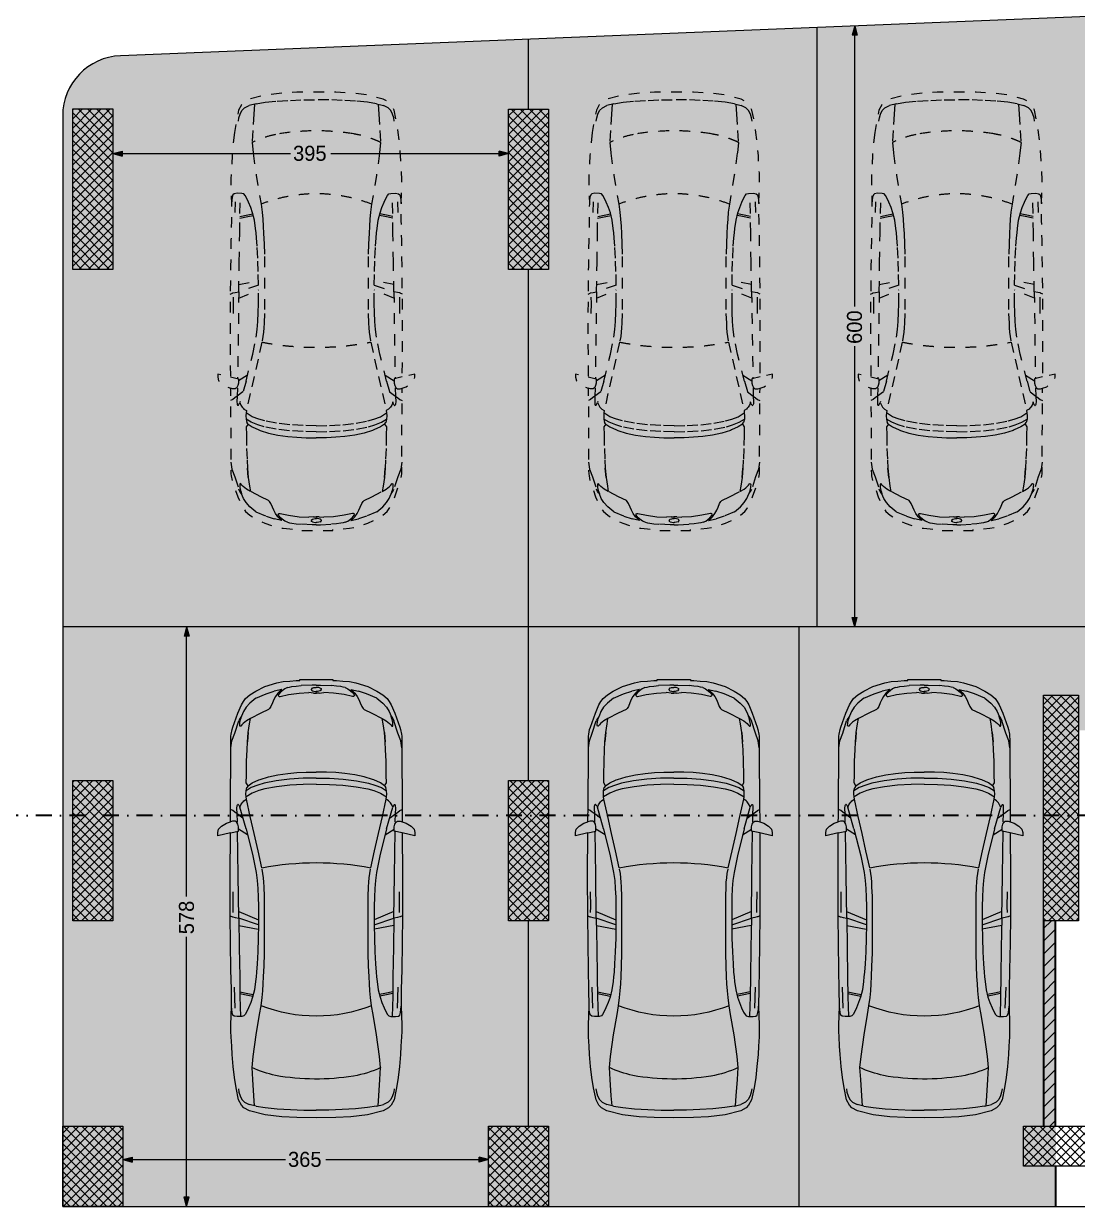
# Model space of a CAD drawing. Header units: millimetres. Extents: x 635850 to 824661, y -5878409 to -5774454.
# Drawn here: x 723690 to 734208, y -5847320 to -5835518 of the extents above; entities that cross this region are included whole.
import ezdxf

# ---------------------------------------------------------------- set-up
doc = ezdxf.new("R2010")
doc.units = ezdxf.units.MM
doc.header["$MEASUREMENT"] = 0
doc.linetypes.add('Dashed', pattern=[211.666667, 105.833333, -105.833333])
doc.linetypes.add('Dot & Dashed', pattern=[335.138881, 158.75, -88.194444, 0, -88.194437])
for name, color, linetype, lineweight, true_color in [('A - Ndertesa 4 - Veturat_Pen_No__102', 7, 'Continuous', 13, 0xcccccc), ('A - Ndertesa 5 -  Dimensionimi Bazik_Pen_No__102', 7, 'Continuous', 13, 0xcccccc), ('A - Ndertesa 5 -  Dimensionimi Bazik_Pen_No__82', 7, 'Continuous', 20, 0xaaaaaa), ('A - Ndertesa 5 - Drawing & Figure_Pen_No__241', 7, 'Continuous', 13, 0xe8e8e8), ('A - Ndertesa 5 - Drawing & Figure_Pen_No__82', 7, 'Continuous', 20, 0xaaaaaa), ('A - Ndertesa 5 - Muret_Pen_No__88', 7, 'Continuous', 20, 0xfd4435), ('A - Ndertesa 5 - Veturat_Pen_No__102', 7, 'Continuous', 13, 0xcccccc), ('Marker - Section_Pen_No__8', 7, 'Continuous', 35, 0xa80f02)]:
    doc.layers.add(name, color=color, linetype=linetype, lineweight=lineweight, true_color=true_color)
for name, color, linetype in [('A - Ndertesa 5 -  Dimensionimi Bazik', 7, 'Continuous'), ('A - Ndertesa 5 - Muret', 7, 'Continuous'), ('A - Ndertesa 5 - Shtyllat', 7, 'Continuous'), ('Marker - Section', 7, 'Continuous')]:
    doc.layers.add(name, color=color, linetype=linetype)
for name, color, linetype, lineweight in [('A - Ndertesa 5 - Drawing & Figure_Pen_No__22', 8, 'Continuous', 35), ('A - Ndertesa 5 - Muret_Pen_No__22', 8, 'Continuous', 35), ('A - Ndertesa 5 - Shtyllat_Pen_No__1', 7, 'Continuous', 13), ('A - Ndertesa 5 - Shtyllat_Pen_No__101', 252, 'Continuous', 13)]:
    doc.layers.add(name, color=color, linetype=linetype, lineweight=lineweight)
doc.styles.add('GENERATED_STYLE_1', font='GOTHIC.TTF')
doc.dimstyles.new('GENERATED_STYLE__1', dxfattribs={"dimtxt": 150, "dimasz": 91.78744, "dimexe": 0.18, "dimexo": 0.0625, "dimgap": 0, "dimtad": 0, "dimdec": 0, "dimlfac": 0.1, "dimzin": 0, "dimdsep": 46, "dimtxsty": 'GENERATED_STYLE_1', "dimblk": 'ARROWHEAD_5', "dimblk1": 'ARROWHEAD_5', "dimblk2": 'ARROWHEAD_5', "dimcen": 0.09, "dimse1": 1, "dimse2": 1, "dimclrd": 256, "dimclre": 256, "dimclrt": 256, "dimadec": 0, "dimazin": 0, "dimtfac": 1, "dimtdec": 4, "dimtmove": 0, "dimatfit": 3, "dimfxl": 0, "dimtolj": 1, "dimtzin": 0, "dimarcsym": 0})
doc.dimstyles.new('GENERATED_STYLE__2', dxfattribs={"dimtxt": 150, "dimasz": 91.78744, "dimexe": 0.18, "dimexo": 0.0625, "dimgap": 0, "dimtad": 0, "dimtih": 1, "dimtoh": 1, "dimdec": 0, "dimlfac": 0.1, "dimzin": 0, "dimdsep": 46, "dimtxsty": 'GENERATED_STYLE_1', "dimblk": 'ARROWHEAD_5', "dimblk1": 'ARROWHEAD_5', "dimblk2": 'ARROWHEAD_5', "dimcen": 0.09, "dimse1": 1, "dimse2": 1, "dimclrd": 256, "dimclre": 256, "dimclrt": 256, "dimadec": 0, "dimazin": 0, "dimtfac": 1, "dimtdec": 4, "dimtmove": 0, "dimatfit": 3, "dimfxl": 0, "dimtolj": 1, "dimtzin": 0, "dimarcsym": 0})
pattern_1 = [(45, (664183.82, -5827429.525), (-45.96194, 45.96194), []), (135, (664183.82, -5827429.525), (45.96194, 45.96194), [])]

# ---------------------------------------------------------------- blocks, each defined once
blk = doc.blocks.new('Wall_147', base_point=(733870, -5844470))
at = {"layer": 'A - Ndertesa 5 - Muret_Pen_No__88', "linetype": 'Continuous', "lineweight": 20, "true_color": 0xfd4435}
h = blk.add_hatch(dxfattribs=at)
h.set_pattern_fill('Masonry_Block', color=20, style=0, pattern_type=2)
h.set_pattern_definition([(45, (664183.82, -5827429.525), (-63.63961, 63.63961), [])])
h.paths.add_polyline_path([(733990, -5844470), (733870, -5844470), (733870, -5846520), (733990, -5846520)])
at = {"layer": 'A - Ndertesa 5 - Muret_Pen_No__22', "color": 8, "linetype": 'Continuous', "lineweight": 35, "flags": 128}
for points in [[(733870, -5844470), (733870, -5846520)], [(733990, -5846520), (733990, -5844470)]]:
    blk.add_lwpolyline(points, dxfattribs=at)
blk = doc.blocks.new('Column_165', base_point=(734370, -5846720))
at = {"layer": 'A - Ndertesa 5 - Shtyllat_Pen_No__101', "linetype": 'Continuous', "lineweight": 13}
h = blk.add_hatch(dxfattribs=at)
h.set_pattern_fill('Concrete_Block', color=252, style=0, pattern_type=2)
h.set_pattern_definition(pattern_1)
h.paths.add_polyline_path([(733670, -5846520), (733670, -5846920), (735070, -5846920), (735070, -5846520)])
at = {"layer": 'A - Ndertesa 5 - Shtyllat_Pen_No__1', "color": 7, "linetype": 'Continuous', "lineweight": 13, "flags": 128}
blk.add_lwpolyline([(733670, -5846520), (735070, -5846520), (735070, -5846920), (733670, -5846920)], close=True, dxfattribs=at)
blk = doc.blocks.new('Column_175', base_point=(724380, -5846920))
at = {"layer": 'A - Ndertesa 5 - Shtyllat_Pen_No__101', "linetype": 'Continuous', "lineweight": 13}
h = blk.add_hatch(dxfattribs=at)
h.set_pattern_fill('Concrete_Block', color=252, style=0, pattern_type=2)
h.set_pattern_definition(pattern_1)
h.paths.add_polyline_path([(724680, -5847320), (724680, -5846520), (724080, -5846520), (724080, -5847320)])
at = {"layer": 'A - Ndertesa 5 - Shtyllat_Pen_No__1', "color": 7, "linetype": 'Continuous', "lineweight": 13, "flags": 128}
blk.add_lwpolyline([(724680, -5847320), (724080, -5847320), (724080, -5846520), (724680, -5846520)], close=True, dxfattribs=at)
blk = doc.blocks.new('Column_177', base_point=(724380, -5837170))
at = {"layer": 'A - Ndertesa 5 - Shtyllat_Pen_No__101', "linetype": 'Continuous', "lineweight": 13}
h = blk.add_hatch(dxfattribs=at)
h.set_pattern_fill('Concrete_Block', color=252, style=0, pattern_type=2)
h.set_pattern_definition(pattern_1)
h.paths.add_polyline_path([(724580, -5837970), (724580, -5836370), (724180, -5836370), (724180, -5837970)])
at = {"layer": 'A - Ndertesa 5 - Shtyllat_Pen_No__1', "color": 7, "linetype": 'Continuous', "lineweight": 13, "flags": 128}
blk.add_lwpolyline([(724580, -5837970), (724180, -5837970), (724180, -5836370), (724580, -5836370)], close=True, dxfattribs=at)
blk = doc.blocks.new('Column_178', base_point=(728630, -5846920))
at = {"layer": 'A - Ndertesa 5 - Shtyllat_Pen_No__101', "linetype": 'Continuous', "lineweight": 13}
h = blk.add_hatch(dxfattribs=at)
h.set_pattern_fill('Concrete_Block', color=252, style=0, pattern_type=2)
h.set_pattern_definition(pattern_1)
h.paths.add_polyline_path([(728930, -5847320), (728930, -5846520), (728330, -5846520), (728330, -5847320)])
at = {"layer": 'A - Ndertesa 5 - Shtyllat_Pen_No__1', "color": 7, "linetype": 'Continuous', "lineweight": 13, "flags": 128}
blk.add_lwpolyline([(728930, -5847320), (728330, -5847320), (728330, -5846520), (728930, -5846520)], close=True, dxfattribs=at)
blk = doc.blocks.new('Column_180', base_point=(728730, -5843770))
at = {"layer": 'A - Ndertesa 5 - Shtyllat_Pen_No__101', "linetype": 'Continuous', "lineweight": 13}
h = blk.add_hatch(dxfattribs=at)
h.set_pattern_fill('Concrete_Block', color=252, style=0, pattern_type=2)
h.set_pattern_definition(pattern_1)
h.paths.add_polyline_path([(728930, -5844470), (728930, -5843070), (728530, -5843070), (728530, -5844470)])
at = {"layer": 'A - Ndertesa 5 - Shtyllat_Pen_No__1', "color": 7, "linetype": 'Continuous', "lineweight": 13, "flags": 128}
blk.add_lwpolyline([(728930, -5844470), (728530, -5844470), (728530, -5843070), (728930, -5843070)], close=True, dxfattribs=at)
blk = doc.blocks.new('Column_181', base_point=(724380, -5843770))
at = {"layer": 'A - Ndertesa 5 - Shtyllat_Pen_No__101', "linetype": 'Continuous', "lineweight": 13}
h = blk.add_hatch(dxfattribs=at)
h.set_pattern_fill('Concrete_Block', color=252, style=0, pattern_type=2)
h.set_pattern_definition(pattern_1)
h.paths.add_polyline_path([(724580, -5844470), (724580, -5843070), (724180, -5843070), (724180, -5844470)])
at = {"layer": 'A - Ndertesa 5 - Shtyllat_Pen_No__1', "color": 7, "linetype": 'Continuous', "lineweight": 13, "flags": 128}
blk.add_lwpolyline([(724580, -5844470), (724180, -5844470), (724180, -5843070), (724580, -5843070)], close=True, dxfattribs=at)
blk = doc.blocks.new('Column_183', base_point=(728730, -5837171))
at = {"layer": 'A - Ndertesa 5 - Shtyllat_Pen_No__101', "linetype": 'Continuous', "lineweight": 13}
h = blk.add_hatch(dxfattribs=at)
h.set_pattern_fill('Concrete_Block', color=252, style=0, pattern_type=2)
h.set_pattern_definition(pattern_1)
h.paths.add_polyline_path([(728930, -5837971), (728930, -5836371), (728530, -5836371), (728530, -5837971)])
at = {"layer": 'A - Ndertesa 5 - Shtyllat_Pen_No__1', "color": 7, "linetype": 'Continuous', "lineweight": 13, "flags": 128}
blk.add_lwpolyline([(728930, -5837971), (728530, -5837971), (728530, -5836371), (728930, -5836371)], close=True, dxfattribs=at)
blk = doc.blocks.new('Car 05 25_3')
at = {"layer": 'A - Ndertesa 4 - Veturat_Pen_No__102', "color": 254, "linetype": 'Continuous', "lineweight": 13, "true_color": 0xcccccc}
for p, q in [((129, 820), (139, 832)), ((139, 832), (165, 840)), ((165, 840), (195, 844)), ((195, 844), (231, 846)), ((1120, 833), (1115, 809)), ((1121, 838), (1120, 836)), ((1120, 836), (1120, 833)), ((1130, 859), (1121, 838)), ((1163, 830), (1220, 829)), ((1220, 829), (1370, 831)), ((1958, 858), (1977, 777)), ((2075, 836), (2068, 858)), ((2075, 809), (2075, 836)), ((2167, 814), (2182, 834)), ((2182, 834), (2193, 856)), ((2808, 853), (2877, 843)), ((2877, 843), (2954, 814)), ((2904, 833), (2905, 833)), ((-729, 716), (-751, 670)), ((-701, 743), (-729, 716)), ((-665, 761), (-701, 743)), ((-627, 772), (-665, 761)), ((-595, 778), (-627, 772)), ((125, 791), (129, 820)), ((126, 744), (125, 791)), ((327, 762), (125, 756)), ((132, 723), (126, 744)), ((147, 711), (132, 723)), ((171, 697), (147, 711)), ((211, 809), (418, 816)), ((522, 765), (327, 762)), ((355, 762), (339, 683)), ((373, 763), (357, 683)), ((814, 769), (522, 765)), ((1109, 774), (814, 769)), ((1036, 773), (997, 579)), ((1042, 578), (1108, 774)), ((1173, 775), (1090, 578)), ((1115, 809), (1109, 774)), ((1109, 774), (1538, 780)), ((1538, 780), (1975, 786)), ((1939, 686), (1996, 777)), ((1977, 777), (2020, 777)), ((2000, 702), (2214, 763)), ((2020, 777), (2044, 783)), ((2044, 783), (2063, 792)), ((2063, 792), (2070, 800)), ((2069, 788), (2065, 794)), ((2069, 788), (2148, 790)), ((2070, 800), (2075, 809)), ((2107, 732), (2148, 790)), ((2148, 790), (2167, 814)), ((2148, 790), (2206, 792)), ((2206, 792), (2227, 791)), ((2227, 770), (2214, 763)), ((2214, 763), (2238, 752)), ((2227, 791), (2233, 790)), ((2234, 774), (2227, 770)), ((2233, 790), (2238, 787)), ((2238, 777), (2234, 774)), ((2241, 784), (2238, 787)), ((2238, 777), (2241, 781)), ((2238, 752), (2259, 740)), ((2241, 781), (2241, 784)), ((2259, 740), (2269, 731)), ((2269, 731), (2279, 722)), ((2279, 722), (2294, 698)), ((2954, 814), (3076, 775)), ((3022, 758), (3024, 762)), ((3024, 754), (3022, 758)), ((3024, 762), (3035, 765)), ((3038, 743), (3024, 754)), ((3035, 765), (3047, 764)), ((3051, 731), (3038, 743)), ((3047, 764), (3061, 763)), ((3065, 715), (3051, 731)), ((3061, 763), (3090, 757)), ((3077, 698), (3065, 715)), ((3100, 763), (3076, 775)), ((3090, 757), (3108, 751)), ((3114, 753), (3100, 763)), ((3108, 751), (3123, 746)), ((3123, 746), (3114, 753)), ((3170, 727), (3123, 746)), ((3212, 701), (3170, 727)), ((-768, 602), (-783, 510)), ((-768, 602), (-751, 670)), ((-764, 617), (-666, 624)), ((-666, 624), (-501, 634)), ((-501, 634), (-383, 642)), ((-383, 642), (-274, 631)), ((-274, 631), (-56, 601)), ((-56, 601), (146, 567)), ((213, 677), (171, 697)), ((266, 655), (213, 677)), ((319, 636), (266, 655)), ((393, 618), (319, 636)), ((339, 683), (330, 634)), ((357, 683), (347, 629)), ((475, 607), (393, 618)), ((521, 602), (475, 607)), ((570, 597), (521, 602)), ((653, 591), (570, 597)), ((773, 585), (653, 591)), ((1484, 590), (1403, 584)), ((1562, 601), (1484, 590)), ((1730, 634), (1562, 601)), ((2000, 702), (1730, 634)), ((1780, 582), (1953, 621)), ((1953, 621), (2122, 660)), ((2122, 660), (2294, 698)), ((2294, 698), (2317, 701)), ((2294, 698), (2294, 698)), ((2317, 701), (2346, 703)), ((2355, 640), (2317, 701)), ((2346, 703), (2379, 702)), ((2380, 575), (2355, 640)), ((2410, 649), (2379, 702)), ((2379, 702), (2411, 694)), ((2436, 583), (2410, 649)), ((2411, 694), (2411, 694)), ((2429, 682), (2411, 694)), ((2429, 682), (2457, 700)), ((2429, 682), (2429, 682)), ((2429, 682), (2457, 640)), ((2457, 700), (2535, 698)), ((2457, 640), (2487, 574)), ((2535, 698), (2535, 698)), ((2535, 698), (2673, 696)), ((2673, 696), (2787, 691)), ((2787, 691), (2868, 687)), ((2868, 687), (2960, 679)), ((2960, 679), (2868, 687)), ((2960, 679), (3047, 666)), ((3047, 666), (3100, 657)), ((3100, 657), (3077, 698)), ((3153, 554), (3100, 657)), ((3254, 663), (3212, 701)), ((3302, 603), (3254, 663)), ((3302, 603), (3346, 501)), ((-783, 510), (-795, 391)), ((146, 567), (233, 552)), ((233, 552), (315, 541)), ((315, 541), (384, 535)), ((384, 535), (454, 530)), ((454, 530), (526, 526)), ((526, 526), (628, 522)), ((628, 522), (757, 518)), ((757, 518), (1323, 518)), ((907, 580), (773, 585)), ((1042, 578), (907, 580)), ((1228, 578), (1042, 578)), ((1316, 580), (1228, 578)), ((1403, 584), (1316, 580)), ((1323, 518), (1420, 522)), ((1420, 522), (1467, 524)), ((1467, 524), (1511, 528)), ((1511, 528), (1554, 533)), ((1554, 533), (1597, 541)), ((1597, 541), (1597, 541)), ((1611, 544), (1780, 582)), ((2397, 514), (2380, 575)), ((2419, 396), (2397, 514)), ((2454, 522), (2436, 583)), ((2478, 401), (2454, 522)), ((2487, 574), (2492, 562)), ((2492, 562), (2518, 477)), ((2518, 477), (2538, 384)), ((3190, 476), (3153, 554)), ((3199, 467), (3190, 476)), ((3346, 501), (3374, 420)), ((-795, 391), (-802, 259)), ((2434, 266), (2419, 396)), ((2494, 269), (2478, 401)), ((2538, 384), (2551, 286)), ((3221, 454), (3199, 467)), ((3256, 439), (3221, 454)), ((3288, 425), (3256, 439)), ((3319, 408), (3288, 425)), ((3353, 384), (3319, 408)), ((3325, 377), (3321, 370)), ((3321, 370), (3321, 362)), ((3321, 362), (3338, 277)), ((3328, 380), (3325, 377)), ((3338, 379), (3328, 380)), ((3364, 358), (3338, 379)), ((3377, 360), (3353, 384)), ((3397, 316), (3364, 358)), ((3391, 344), (3374, 420)), ((3391, 344), (3377, 360)), ((-802, 259), (-807, 125)), ((2442, 132), (2434, 266)), ((2503, 133), (2494, 269)), ((2551, 286), (2560, 194)), ((3338, 277), (3352, 173)), ((3408, 289), (3397, 316)), ((3408, 289), (3414, 267)), ((3414, 267), (3418, 243)), ((3418, 243), (3424, 201)), ((-807, 125), (-808, 0)), ((2444, 0), (2442, 132)), ((2506, 0), (2503, 133)), ((2560, 194), (2564, 101)), ((3352, 173), (3358, 76)), ((3424, 201), (3428, 152)), ((3432, 40), (3428, 152)), ((-807, -125), (-808, 0)), ((2444, 0), (2442, -132)), ((2564, 101), (2566, 0)), ((2564, -101), (2566, 0)), ((3354, 28), (3358, 76)), ((3354, 28), (3354, -1)), ((3354, -28), (3354, 1)), ((3371, 12), (3370, -1)), ((3371, -12), (3370, 1)), ((3372, 24), (3371, 12)), ((3376, 39), (3372, 24)), ((3382, 47), (3376, 39)), ((3386, 48), (3382, 47)), ((3386, 48), (3394, 48)), ((3399, 47), (3394, 48)), ((3404, 39), (3399, 47)), ((3404, 39), (3408, 24)), ((3408, 24), (3410, 8)), ((3410, 8), (3410, 0)), ((3432, 57), (3432, 57)), ((3432, 0), (3432, 40)), ((3432, 0), (3432, -40)), ((2506, 0), (2503, -133)), ((2560, -194), (2564, -101)), ((3352, -173), (3358, -76)), ((3354, -28), (3358, -76)), ((3372, -24), (3371, -12)), ((3376, -39), (3372, -24)), ((3382, -47), (3376, -39)), ((3386, -48), (3382, -47)), ((3386, -48), (3394, -48)), ((3399, -47), (3394, -48)), ((3404, -39), (3399, -47)), ((3404, -39), (3408, -24)), ((3408, -24), (3410, -8)), ((3410, -8), (3410, 0)), ((3432, -40), (3428, -152)), ((3432, -57), (3432, -57)), ((-802, -259), (-807, -125)), ((2442, -132), (2434, -266)), ((2503, -133), (2494, -269)), ((2551, -286), (2560, -194)), ((3338, -277), (3352, -173)), ((3418, -243), (3424, -201)), ((3424, -201), (3428, -152)), ((-795, -391), (-802, -259)), ((2434, -266), (2419, -396)), ((2494, -269), (2478, -401)), ((2538, -384), (2551, -286)), ((3321, -362), (3338, -277)), ((3397, -316), (3364, -358)), ((3391, -344), (3374, -420)), ((3391, -344), (3377, -360)), ((3408, -289), (3397, -316)), ((3408, -289), (3414, -267)), ((3414, -267), (3418, -243)), ((-783, -510), (-795, -391)), ((2419, -396), (2397, -514)), ((2478, -401), (2454, -522)), ((2518, -477), (2538, -384)), ((3199, -467), (3190, -476)), ((3221, -454), (3199, -467)), ((3256, -439), (3221, -454)), ((3288, -425), (3256, -439)), ((3319, -408), (3288, -425)), ((3353, -384), (3319, -408)), ((3321, -370), (3321, -362)), ((3325, -377), (3321, -370)), ((3328, -380), (3325, -377)), ((3338, -379), (3328, -380)), ((3364, -358), (3338, -379)), ((3346, -501), (3374, -420)), ((3377, -360), (3353, -384)), ((-768, -602), (-783, -510)), ((-56, -601), (146, -567)), ((146, -567), (233, -552)), ((233, -552), (315, -541)), ((315, -541), (384, -535)), ((384, -535), (454, -530)), ((454, -530), (526, -526)), ((526, -526), (628, -522)), ((628, -522), (757, -518)), ((773, -585), (653, -591)), ((757, -518), (1323, -518)), ((907, -580), (773, -585)), ((1042, -578), (907, -580)), ((1036, -773), (997, -579)), ((1042, -578), (1108, -774)), ((1228, -578), (1042, -578)), ((1173, -775), (1090, -578)), ((1316, -580), (1228, -578)), ((1403, -584), (1316, -580)), ((1323, -518), (1420, -522)), ((1484, -590), (1403, -584)), ((1420, -522), (1467, -524)), ((1467, -524), (1511, -528)), ((1511, -528), (1554, -533)), ((1554, -533), (1597, -541)), ((1597, -541), (1597, -541)), ((1611, -544), (1780, -582)), ((1780, -582), (1953, -621)), ((2380, -575), (2355, -640)), ((2397, -514), (2380, -575)), ((2436, -583), (2410, -649)), ((2454, -522), (2436, -583)), ((2457, -640), (2487, -574)), ((2487, -574), (2492, -562)), ((2492, -562), (2518, -477)), ((3153, -554), (3100, -657)), ((3190, -476), (3153, -554)), ((3302, -603), (3346, -501)), ((-768, -602), (-751, -670)), ((-764, -617), (-666, -624)), ((-729, -716), (-751, -670)), ((-666, -624), (-501, -634)), ((-501, -634), (-383, -642)), ((-383, -642), (-274, -631)), ((-274, -631), (-56, -601)), ((171, -697), (147, -711)), ((213, -677), (171, -697)), ((266, -655), (213, -677)), ((319, -636), (266, -655)), ((393, -618), (319, -636)), ((339, -683), (330, -634)), ((355, -762), (339, -683)), ((357, -683), (347, -629)), ((373, -763), (357, -683)), ((475, -607), (393, -618)), ((521, -602), (475, -607)), ((570, -597), (521, -602)), ((653, -591), (570, -597)), ((1562, -601), (1484, -590)), ((1730, -634), (1562, -601)), ((2000, -702), (1730, -634)), ((1939, -686), (1996, -777)), ((1953, -621), (2122, -660)), ((2000, -702), (2214, -763)), ((2122, -660), (2294, -698)), ((2279, -722), (2294, -698)), ((2294, -698), (2317, -701)), ((2294, -698), (2294, -698)), ((2355, -640), (2317, -701)), ((2317, -701), (2346, -703)), ((2346, -703), (2379, -702)), ((2410, -649), (2379, -702)), ((2379, -702), (2411, -694)), ((2429, -682), (2411, -694)), ((2411, -694), (2411, -694)), ((2429, -682), (2457, -640)), ((2429, -682), (2429, -682)), ((2429, -682), (2457, -700)), ((2457, -700), (2535, -698)), ((2535, -698), (2673, -696)), ((2535, -698), (2535, -698)), ((2673, -696), (2787, -691)), ((2787, -691), (2868, -687)), ((2868, -687), (2960, -679)), ((2960, -679), (2868, -687)), ((2960, -679), (3047, -666)), ((3047, -666), (3100, -657)), ((3077, -698), (3065, -715)), ((3100, -657), (3077, -698)), ((3212, -701), (3170, -727)), ((3254, -663), (3212, -701)), ((3302, -603), (3254, -663)), ((-701, -743), (-729, -716)), ((-665, -761), (-701, -743)), ((-627, -772), (-665, -761)), ((-595, -778), (-627, -772)), ((126, -744), (125, -791)), ((327, -762), (125, -756)), ((125, -791), (129, -820)), ((132, -723), (126, -744)), ((129, -820), (139, -832)), ((147, -711), (132, -723)), ((211, -809), (418, -816)), ((522, -765), (327, -762)), ((814, -769), (522, -765)), ((1109, -774), (814, -769)), ((1109, -774), (1538, -780)), ((1115, -809), (1109, -774)), ((1120, -833), (1115, -809)), ((1538, -780), (1975, -786)), ((1958, -858), (1977, -777)), ((1977, -777), (2020, -777)), ((2020, -777), (2044, -783)), ((2044, -783), (2063, -792)), ((2063, -792), (2070, -800)), ((2069, -788), (2065, -794)), ((2069, -788), (2148, -790)), ((2070, -800), (2075, -809)), ((2075, -809), (2075, -836)), ((2107, -732), (2148, -790)), ((2148, -790), (2167, -814)), ((2148, -790), (2206, -792)), ((2167, -814), (2182, -834)), ((2206, -792), (2227, -791)), ((2214, -763), (2238, -752)), ((2227, -770), (2214, -763)), ((2234, -774), (2227, -770)), ((2227, -791), (2233, -790)), ((2233, -790), (2238, -787)), ((2238, -777), (2234, -774)), ((2238, -752), (2259, -740)), ((2238, -777), (2241, -781)), ((2241, -784), (2238, -787)), ((2241, -781), (2241, -784)), ((2259, -740), (2269, -731)), ((2269, -731), (2279, -722)), ((2877, -843), (2954, -814)), ((2954, -814), (3076, -775)), ((3024, -754), (3022, -758)), ((3022, -758), (3024, -762)), ((3038, -743), (3024, -754)), ((3024, -762), (3035, -765)), ((3035, -765), (3047, -764)), ((3051, -731), (3038, -743)), ((3047, -764), (3061, -763)), ((3065, -715), (3051, -731)), ((3061, -763), (3090, -757)), ((3100, -763), (3076, -775)), ((3090, -757), (3108, -751)), ((3114, -753), (3100, -763)), ((3108, -751), (3123, -746)), ((3123, -746), (3114, -753)), ((3170, -727), (3123, -746)), ((139, -832), (165, -840)), ((165, -840), (195, -844)), ((195, -844), (231, -846)), ((1120, -836), (1120, -833)), ((1121, -838), (1120, -836)), ((1130, -859), (1121, -838)), ((1163, -830), (1220, -829)), ((1220, -829), (1370, -831)), ((2075, -836), (2068, -858)), ((2182, -834), (2193, -856)), ((2808, -853), (2877, -843))]:
    blk.add_line(p, q, dxfattribs=at)
at = {"layer": 'A - Ndertesa 4 - Veturat_Pen_No__102', "color": 254, "linetype": 'Continuous', "lineweight": 13, "true_color": 0xcccccc, "flags": 128}
blk.add_lwpolyline([(-483, -817), (-372, -830), (-252, -841), (-168, -845), (-78, -851), (-24, -852), (40, -852), (231, -846), (400, -848), (591, -852), (857, -856), (1130, -859), (1536, -860), (1958, -858), (1929, -983), (1961, -983), (1997, -975), (2027, -945), (2055, -898), (2068, -858), (2120, -857), (2193, -856), (2808, -853), (2856, -853), (2891, -853), (2923, -852), (2945, -849), (2990, -840), (3014, -833), (3154, -783), (3236, -748), (3269, -728), (3299, -706), (3337, -663), (3374, -604), (3418, -513), (3457, -393), (3468, -331), (3474, -264), (3478, -200), (3479, -165), (3490, -165), (3490, 165), (3479, 165), (3478, 200), (3474, 264), (3468, 331), (3457, 393), (3418, 513), (3374, 604), (3337, 663), (3299, 706), (3269, 728), (3236, 748), (3154, 783), (3014, 833), (2990, 840), (2945, 849), (2923, 852), (2891, 853), (2856, 853), (2808, 853), (2193, 856), (2120, 857), (2068, 858), (2055, 898), (2027, 945), (1997, 975), (1961, 983), (1929, 983), (1958, 858), (1536, 860), (1130, 859), (857, 856), (591, 852), (400, 848), (231, 846), (40, 852), (-24, 852), (-78, 851), (-168, 845), (-252, 841), (-372, 830), (-483, 817), (-585, 801), (-706, 776), (-758, 747), (-785, 722), (-815, 668), (-855, 511), (-875, 345), (-883, 195), (-885, 0), (-883, -195), (-875, -345), (-855, -511), (-815, -668), (-785, -722), (-758, -747), (-706, -776), (-585, -801)], close=True, dxfattribs=at)
at = {"layer": 'A - Ndertesa 4 - Veturat_Pen_No__102', "color": 254, "linetype": 'Continuous', "lineweight": 13, "true_color": 0xcccccc}
for centre, radius, start, end in [((493, 218), 973, 154.1545, 170.9117), ((1650, 0), 1520, 158.6992, 201.3008), ((-1245, 0), 2907, 349.2142, 10.7858), ((1856, -2), 2354, 170.8804, 189.9223), ((493, -218), 973, 191.2305, 205.8455)]:
    blk.add_arc(centre, radius, start, end, dxfattribs=at)
blk = doc.blocks.new('Car 05 25_4')
at = {"layer": 'A - Ndertesa 4 - Veturat_Pen_No__102', "color": 254, "linetype": 'Dashed', "lineweight": 13, "true_color": 0xcccccc}
for p, q in [((129, 820), (139, 832)), ((139, 832), (165, 840)), ((165, 840), (195, 844)), ((195, 844), (231, 846)), ((1120, 833), (1115, 809)), ((1121, 838), (1120, 836)), ((1120, 836), (1120, 833)), ((1130, 859), (1121, 838)), ((1163, 830), (1220, 829)), ((1220, 829), (1370, 831)), ((1958, 858), (1977, 777)), ((2075, 836), (2068, 858)), ((2075, 809), (2075, 836)), ((2167, 814), (2182, 834)), ((2182, 834), (2193, 856)), ((2808, 853), (2877, 843)), ((2877, 843), (2954, 814)), ((2904, 833), (2905, 833)), ((-729, 716), (-751, 670)), ((-701, 743), (-729, 716)), ((-665, 761), (-701, 743)), ((-627, 772), (-665, 761)), ((-595, 778), (-627, 772)), ((125, 791), (129, 820)), ((126, 744), (125, 791)), ((327, 762), (125, 756)), ((132, 723), (126, 744)), ((147, 711), (132, 723)), ((171, 697), (147, 711)), ((211, 809), (418, 816)), ((522, 765), (327, 762)), ((355, 762), (339, 683)), ((373, 763), (357, 683)), ((814, 769), (522, 765)), ((1109, 774), (814, 769)), ((1036, 773), (997, 579)), ((1042, 578), (1108, 774)), ((1173, 775), (1090, 578)), ((1115, 809), (1109, 774)), ((1109, 774), (1538, 780)), ((1538, 780), (1975, 786)), ((1939, 686), (1996, 777)), ((1977, 777), (2020, 777)), ((2000, 702), (2214, 763)), ((2020, 777), (2044, 783)), ((2044, 783), (2063, 792)), ((2063, 792), (2070, 800)), ((2069, 788), (2065, 794)), ((2069, 788), (2148, 790)), ((2070, 800), (2075, 809)), ((2107, 732), (2148, 790)), ((2148, 790), (2167, 814)), ((2148, 790), (2206, 792)), ((2206, 792), (2227, 791)), ((2227, 770), (2214, 763)), ((2214, 763), (2238, 752)), ((2227, 791), (2233, 790)), ((2234, 774), (2227, 770)), ((2233, 790), (2238, 787)), ((2238, 777), (2234, 774)), ((2241, 784), (2238, 787)), ((2238, 777), (2241, 781)), ((2238, 752), (2259, 740)), ((2241, 781), (2241, 784)), ((2259, 740), (2269, 731)), ((2269, 731), (2279, 722)), ((2279, 722), (2294, 698)), ((2954, 814), (3076, 775)), ((3022, 758), (3024, 762)), ((3024, 754), (3022, 758)), ((3024, 762), (3035, 765)), ((3038, 743), (3024, 754)), ((3035, 765), (3047, 764)), ((3051, 731), (3038, 743)), ((3047, 764), (3061, 763)), ((3065, 715), (3051, 731)), ((3061, 763), (3090, 757)), ((3077, 698), (3065, 715)), ((3100, 763), (3076, 775)), ((3090, 757), (3108, 751)), ((3114, 753), (3100, 763)), ((3108, 751), (3123, 746)), ((3123, 746), (3114, 753)), ((3170, 727), (3123, 746)), ((3212, 701), (3170, 727)), ((-768, 602), (-783, 510)), ((-768, 602), (-751, 670)), ((-764, 617), (-666, 624)), ((-666, 624), (-501, 634)), ((-501, 634), (-383, 642)), ((-383, 642), (-274, 631)), ((-274, 631), (-56, 601)), ((-56, 601), (146, 567)), ((213, 677), (171, 697)), ((266, 655), (213, 677)), ((319, 636), (266, 655)), ((393, 618), (319, 636)), ((339, 683), (330, 634)), ((357, 683), (347, 629)), ((475, 607), (393, 618)), ((521, 602), (475, 607)), ((570, 597), (521, 602)), ((653, 591), (570, 597)), ((773, 585), (653, 591)), ((1484, 590), (1403, 584)), ((1562, 601), (1484, 590)), ((1730, 634), (1562, 601)), ((2000, 702), (1730, 634)), ((1780, 582), (1953, 621)), ((1953, 621), (2122, 660)), ((2122, 660), (2294, 698)), ((2294, 698), (2317, 701)), ((2294, 698), (2294, 698)), ((2317, 701), (2346, 703)), ((2355, 640), (2317, 701)), ((2346, 703), (2379, 702)), ((2380, 575), (2355, 640)), ((2410, 649), (2379, 702)), ((2379, 702), (2411, 694)), ((2436, 583), (2410, 649)), ((2411, 694), (2411, 694)), ((2429, 682), (2411, 694)), ((2429, 682), (2457, 700)), ((2429, 682), (2429, 682)), ((2429, 682), (2457, 640)), ((2457, 700), (2535, 698)), ((2457, 640), (2487, 574)), ((2535, 698), (2535, 698)), ((2535, 698), (2673, 696)), ((2673, 696), (2787, 691)), ((2787, 691), (2868, 687)), ((2868, 687), (2960, 679)), ((2960, 679), (2868, 687)), ((2960, 679), (3047, 666)), ((3047, 666), (3100, 657)), ((3100, 657), (3077, 698)), ((3153, 554), (3100, 657)), ((3254, 663), (3212, 701)), ((3302, 603), (3254, 663)), ((3302, 603), (3346, 501)), ((-783, 510), (-795, 391)), ((146, 567), (233, 552)), ((233, 552), (315, 541)), ((315, 541), (384, 535)), ((384, 535), (454, 530)), ((454, 530), (526, 526)), ((526, 526), (628, 522)), ((628, 522), (757, 518)), ((757, 518), (1323, 518)), ((907, 580), (773, 585)), ((1042, 578), (907, 580)), ((1228, 578), (1042, 578)), ((1316, 580), (1228, 578)), ((1403, 584), (1316, 580)), ((1323, 518), (1420, 522)), ((1420, 522), (1467, 524)), ((1467, 524), (1511, 528)), ((1511, 528), (1554, 533)), ((1554, 533), (1597, 541)), ((1597, 541), (1597, 541)), ((1611, 544), (1780, 582)), ((2397, 514), (2380, 575)), ((2419, 396), (2397, 514)), ((2454, 522), (2436, 583)), ((2478, 401), (2454, 522)), ((2487, 574), (2492, 562)), ((2492, 562), (2518, 477)), ((2518, 477), (2538, 384)), ((3190, 476), (3153, 554)), ((3199, 467), (3190, 476)), ((3346, 501), (3374, 420)), ((-795, 391), (-802, 259)), ((2434, 266), (2419, 396)), ((2494, 269), (2478, 401)), ((2538, 384), (2551, 286)), ((3221, 454), (3199, 467)), ((3256, 439), (3221, 454)), ((3288, 425), (3256, 439)), ((3319, 408), (3288, 425)), ((3353, 384), (3319, 408)), ((3325, 377), (3321, 370)), ((3321, 370), (3321, 362)), ((3321, 362), (3338, 277)), ((3328, 380), (3325, 377)), ((3338, 379), (3328, 380)), ((3364, 358), (3338, 379)), ((3377, 360), (3353, 384)), ((3397, 316), (3364, 358)), ((3391, 344), (3374, 420)), ((3391, 344), (3377, 360)), ((-802, 259), (-807, 125)), ((2442, 132), (2434, 266)), ((2503, 133), (2494, 269)), ((2551, 286), (2560, 194)), ((3338, 277), (3352, 173)), ((3408, 289), (3397, 316)), ((3408, 289), (3414, 267)), ((3414, 267), (3418, 243)), ((3418, 243), (3424, 201)), ((-807, 125), (-808, 0)), ((2444, 0), (2442, 132)), ((2506, 0), (2503, 133)), ((2560, 194), (2564, 101)), ((3352, 173), (3358, 76)), ((3424, 201), (3428, 152)), ((3432, 40), (3428, 152)), ((-807, -125), (-808, 0)), ((2444, 0), (2442, -132)), ((2564, 101), (2566, 0)), ((2564, -101), (2566, 0)), ((3354, 28), (3358, 76)), ((3354, 28), (3354, -1)), ((3354, -28), (3354, 1)), ((3371, 12), (3370, -1)), ((3371, -12), (3370, 1)), ((3372, 24), (3371, 12)), ((3376, 39), (3372, 24)), ((3382, 47), (3376, 39)), ((3386, 48), (3382, 47)), ((3386, 48), (3394, 48)), ((3399, 47), (3394, 48)), ((3404, 39), (3399, 47)), ((3404, 39), (3408, 24)), ((3408, 24), (3410, 8)), ((3410, 8), (3410, 0)), ((3432, 57), (3432, 57)), ((3432, 0), (3432, 40)), ((3432, 0), (3432, -40)), ((2506, 0), (2503, -133)), ((2560, -194), (2564, -101)), ((3352, -173), (3358, -76)), ((3354, -28), (3358, -76)), ((3372, -24), (3371, -12)), ((3376, -39), (3372, -24)), ((3382, -47), (3376, -39)), ((3386, -48), (3382, -47)), ((3386, -48), (3394, -48)), ((3399, -47), (3394, -48)), ((3404, -39), (3399, -47)), ((3404, -39), (3408, -24)), ((3408, -24), (3410, -8)), ((3410, -8), (3410, 0)), ((3432, -40), (3428, -152)), ((3432, -57), (3432, -57)), ((-802, -259), (-807, -125)), ((2442, -132), (2434, -266)), ((2503, -133), (2494, -269)), ((2551, -286), (2560, -194)), ((3338, -277), (3352, -173)), ((3418, -243), (3424, -201)), ((3424, -201), (3428, -152)), ((-795, -391), (-802, -259)), ((2434, -266), (2419, -396)), ((2494, -269), (2478, -401)), ((2538, -384), (2551, -286)), ((3321, -362), (3338, -277)), ((3397, -316), (3364, -358)), ((3391, -344), (3374, -420)), ((3391, -344), (3377, -360)), ((3408, -289), (3397, -316)), ((3408, -289), (3414, -267)), ((3414, -267), (3418, -243)), ((-783, -510), (-795, -391)), ((2419, -396), (2397, -514)), ((2478, -401), (2454, -522)), ((2518, -477), (2538, -384)), ((3199, -467), (3190, -476)), ((3221, -454), (3199, -467)), ((3256, -439), (3221, -454)), ((3288, -425), (3256, -439)), ((3319, -408), (3288, -425)), ((3353, -384), (3319, -408)), ((3321, -370), (3321, -362)), ((3325, -377), (3321, -370)), ((3328, -380), (3325, -377)), ((3338, -379), (3328, -380)), ((3364, -358), (3338, -379)), ((3346, -501), (3374, -420)), ((3377, -360), (3353, -384)), ((-768, -602), (-783, -510)), ((-56, -601), (146, -567)), ((146, -567), (233, -552)), ((233, -552), (315, -541)), ((315, -541), (384, -535)), ((384, -535), (454, -530)), ((454, -530), (526, -526)), ((526, -526), (628, -522)), ((628, -522), (757, -518)), ((773, -585), (653, -591)), ((757, -518), (1323, -518)), ((907, -580), (773, -585)), ((1042, -578), (907, -580)), ((1036, -773), (997, -579)), ((1042, -578), (1108, -774)), ((1228, -578), (1042, -578)), ((1173, -775), (1090, -578)), ((1316, -580), (1228, -578)), ((1403, -584), (1316, -580)), ((1323, -518), (1420, -522)), ((1484, -590), (1403, -584)), ((1420, -522), (1467, -524)), ((1467, -524), (1511, -528)), ((1511, -528), (1554, -533)), ((1554, -533), (1597, -541)), ((1597, -541), (1597, -541)), ((1611, -544), (1780, -582)), ((1780, -582), (1953, -621)), ((2380, -575), (2355, -640)), ((2397, -514), (2380, -575)), ((2436, -583), (2410, -649)), ((2454, -522), (2436, -583)), ((2457, -640), (2487, -574)), ((2487, -574), (2492, -562)), ((2492, -562), (2518, -477)), ((3153, -554), (3100, -657)), ((3190, -476), (3153, -554)), ((3302, -603), (3346, -501)), ((-768, -602), (-751, -670)), ((-764, -617), (-666, -624)), ((-729, -716), (-751, -670)), ((-666, -624), (-501, -634)), ((-501, -634), (-383, -642)), ((-383, -642), (-274, -631)), ((-274, -631), (-56, -601)), ((171, -697), (147, -711)), ((213, -677), (171, -697)), ((266, -655), (213, -677)), ((319, -636), (266, -655)), ((393, -618), (319, -636)), ((339, -683), (330, -634)), ((355, -762), (339, -683)), ((357, -683), (347, -629)), ((373, -763), (357, -683)), ((475, -607), (393, -618)), ((521, -602), (475, -607)), ((570, -597), (521, -602)), ((653, -591), (570, -597)), ((1562, -601), (1484, -590)), ((1730, -634), (1562, -601)), ((2000, -702), (1730, -634)), ((1939, -686), (1996, -777)), ((1953, -621), (2122, -660)), ((2000, -702), (2214, -763)), ((2122, -660), (2294, -698)), ((2279, -722), (2294, -698)), ((2294, -698), (2317, -701)), ((2294, -698), (2294, -698)), ((2355, -640), (2317, -701)), ((2317, -701), (2346, -703)), ((2346, -703), (2379, -702)), ((2410, -649), (2379, -702)), ((2379, -702), (2411, -694)), ((2429, -682), (2411, -694)), ((2411, -694), (2411, -694)), ((2429, -682), (2457, -640)), ((2429, -682), (2429, -682)), ((2429, -682), (2457, -700)), ((2457, -700), (2535, -698)), ((2535, -698), (2673, -696)), ((2535, -698), (2535, -698)), ((2673, -696), (2787, -691)), ((2787, -691), (2868, -687)), ((2868, -687), (2960, -679)), ((2960, -679), (2868, -687)), ((2960, -679), (3047, -666)), ((3047, -666), (3100, -657)), ((3077, -698), (3065, -715)), ((3100, -657), (3077, -698)), ((3212, -701), (3170, -727)), ((3254, -663), (3212, -701)), ((3302, -603), (3254, -663)), ((-701, -743), (-729, -716)), ((-665, -761), (-701, -743)), ((-627, -772), (-665, -761)), ((-595, -778), (-627, -772)), ((126, -744), (125, -791)), ((327, -762), (125, -756)), ((125, -791), (129, -820)), ((132, -723), (126, -744)), ((129, -820), (139, -832)), ((147, -711), (132, -723)), ((211, -809), (418, -816)), ((522, -765), (327, -762)), ((814, -769), (522, -765)), ((1109, -774), (814, -769)), ((1109, -774), (1538, -780)), ((1115, -809), (1109, -774)), ((1120, -833), (1115, -809)), ((1538, -780), (1975, -786)), ((1958, -858), (1977, -777)), ((1977, -777), (2020, -777)), ((2020, -777), (2044, -783)), ((2044, -783), (2063, -792)), ((2063, -792), (2070, -800)), ((2069, -788), (2065, -794)), ((2069, -788), (2148, -790)), ((2070, -800), (2075, -809)), ((2075, -809), (2075, -836)), ((2107, -732), (2148, -790)), ((2148, -790), (2167, -814)), ((2148, -790), (2206, -792)), ((2167, -814), (2182, -834)), ((2206, -792), (2227, -791)), ((2214, -763), (2238, -752)), ((2227, -770), (2214, -763)), ((2234, -774), (2227, -770)), ((2227, -791), (2233, -790)), ((2233, -790), (2238, -787)), ((2238, -777), (2234, -774)), ((2238, -752), (2259, -740)), ((2238, -777), (2241, -781)), ((2241, -784), (2238, -787)), ((2241, -781), (2241, -784)), ((2259, -740), (2269, -731)), ((2269, -731), (2279, -722)), ((2877, -843), (2954, -814)), ((2954, -814), (3076, -775)), ((3024, -754), (3022, -758)), ((3022, -758), (3024, -762)), ((3038, -743), (3024, -754)), ((3024, -762), (3035, -765)), ((3035, -765), (3047, -764)), ((3051, -731), (3038, -743)), ((3047, -764), (3061, -763)), ((3065, -715), (3051, -731)), ((3061, -763), (3090, -757)), ((3100, -763), (3076, -775)), ((3090, -757), (3108, -751)), ((3114, -753), (3100, -763)), ((3108, -751), (3123, -746)), ((3123, -746), (3114, -753)), ((3170, -727), (3123, -746)), ((139, -832), (165, -840)), ((165, -840), (195, -844)), ((195, -844), (231, -846)), ((1120, -836), (1120, -833)), ((1121, -838), (1120, -836)), ((1130, -859), (1121, -838)), ((1163, -830), (1220, -829)), ((1220, -829), (1370, -831)), ((2075, -836), (2068, -858)), ((2182, -834), (2193, -856)), ((2808, -853), (2877, -843))]:
    blk.add_line(p, q, dxfattribs=at)
at = {"layer": 'A - Ndertesa 4 - Veturat_Pen_No__102', "color": 254, "linetype": 'Dashed', "lineweight": 13, "true_color": 0xcccccc, "flags": 128}
blk.add_lwpolyline([(-483, -817), (-372, -830), (-252, -841), (-168, -845), (-78, -851), (-24, -852), (40, -852), (231, -846), (400, -848), (591, -852), (857, -856), (1130, -859), (1536, -860), (1958, -858), (1929, -983), (1961, -983), (1997, -975), (2027, -945), (2055, -898), (2068, -858), (2120, -857), (2193, -856), (2808, -853), (2856, -853), (2891, -853), (2923, -852), (2945, -849), (2990, -840), (3014, -833), (3154, -783), (3236, -748), (3269, -728), (3299, -706), (3337, -663), (3374, -604), (3418, -513), (3457, -393), (3468, -331), (3474, -264), (3478, -200), (3479, -165), (3490, -165), (3490, 165), (3479, 165), (3478, 200), (3474, 264), (3468, 331), (3457, 393), (3418, 513), (3374, 604), (3337, 663), (3299, 706), (3269, 728), (3236, 748), (3154, 783), (3014, 833), (2990, 840), (2945, 849), (2923, 852), (2891, 853), (2856, 853), (2808, 853), (2193, 856), (2120, 857), (2068, 858), (2055, 898), (2027, 945), (1997, 975), (1961, 983), (1929, 983), (1958, 858), (1536, 860), (1130, 859), (857, 856), (591, 852), (400, 848), (231, 846), (40, 852), (-24, 852), (-78, 851), (-168, 845), (-252, 841), (-372, 830), (-483, 817), (-585, 801), (-706, 776), (-758, 747), (-785, 722), (-815, 668), (-855, 511), (-875, 345), (-883, 195), (-885, 0), (-883, -195), (-875, -345), (-855, -511), (-815, -668), (-785, -722), (-758, -747), (-706, -776), (-585, -801)], close=True, dxfattribs=at)
at = {"layer": 'A - Ndertesa 4 - Veturat_Pen_No__102', "color": 254, "linetype": 'Dashed', "lineweight": 13, "true_color": 0xcccccc}
for centre, radius, start, end in [((493, 218), 973, 154.1545, 170.9117), ((1650, 0), 1520, 158.6992, 201.3008), ((-1245, 0), 2907, 349.2142, 10.7858), ((1856, -2), 2354, 170.8804, 189.9223), ((493, -218), 973, 191.2305, 205.8455)]:
    blk.add_arc(centre, radius, start, end, dxfattribs=at)
blk = doc.blocks.new('*D1519', base_point=(664184, -5827430))
at = {"layer": 'A - Ndertesa 5 -  Dimensionimi Bazik_Pen_No__102', "linetype": 'Continuous', "lineweight": 13, "true_color": 0xcccccc}
for points in [[(724580, -5836814), (724673, -5836839), (724673, -5836789)], [(728530, -5836814), (728437, -5836789), (728437, -5836839)]]:
    blk.add_hatch(color=254, dxfattribs=at).paths.add_polyline_path(points)
at = {"layer": 'A - Ndertesa 5 -  Dimensionimi Bazik_Pen_No__102', "color": 254, "linetype": 'Continuous', "lineweight": 13, "true_color": 0xcccccc}
for p, q in [((724580, -5836814), (724673, -5836789)), ((724580, -5836814), (724673, -5836839)), ((724673, -5836789), (724673, -5836839)), ((724673, -5836814), (726355, -5836814)), ((726755, -5836814), (728437, -5836814)), ((728437, -5836839), (728437, -5836789)), ((728530, -5836814), (728437, -5836789)), ((728530, -5836814), (728437, -5836839))]:
    blk.add_line(p, q, dxfattribs=at)
at = {"layer": 'A - Ndertesa 5 -  Dimensionimi Bazik_Pen_No__82', "color": 253, "lineweight": 20, "true_color": 0xaaaaaa, "insert": (726379, -5836889), "char_height": 150, "attachment_point": 7, "style": 'GENERATED_STYLE_1'}
blk.add_mtext('\\A1;{\\pql;\\fCentury Gothic|b0|i0|c0|p34;395}', dxfattribs=at)
blk = doc.blocks.new('ARROWHEAD_5')
at = {"linetype": 'Continuous', "lineweight": 0}
blk.add_hatch(color=0, dxfattribs=at).paths.add_polyline_path([(-1, 0.2679), (0, 0), (-1, -0.2679)])
at = {"color": 0, "linetype": 'Continuous', "lineweight": 0}
blk.add_line((0, 0), (-1, 0), dxfattribs=at)
blk = doc.blocks.new('*D1522', base_point=(664184, -5827430))
at = {"layer": 'A - Ndertesa 5 -  Dimensionimi Bazik_Pen_No__102', "linetype": 'Continuous', "lineweight": 13, "true_color": 0xcccccc}
for points in [[(731985, -5835539), (731960, -5835632), (732010, -5835632)], [(731985, -5841538), (732010, -5841445), (731960, -5841445)]]:
    blk.add_hatch(color=254, dxfattribs=at).paths.add_polyline_path(points)
at = {"layer": 'A - Ndertesa 5 -  Dimensionimi Bazik_Pen_No__102', "color": 254, "linetype": 'Continuous', "lineweight": 13, "true_color": 0xcccccc}
for p, q in [((731985, -5835539), (731960, -5835632)), ((732010, -5835632), (731960, -5835632)), ((731985, -5835539), (732010, -5835632)), ((731985, -5838339), (731985, -5835632)), ((731985, -5841445), (731985, -5838738)), ((731960, -5841445), (732010, -5841445)), ((731985, -5841538), (731960, -5841445)), ((731985, -5841538), (732010, -5841445))]:
    blk.add_line(p, q, dxfattribs=at)
at = {"layer": 'A - Ndertesa 5 -  Dimensionimi Bazik_Pen_No__82', "color": 253, "lineweight": 20, "true_color": 0xaaaaaa, "insert": (732060, -5838714), "char_height": 150, "attachment_point": 7, "rotation": 90, "style": 'GENERATED_STYLE_1'}
blk.add_mtext('\\A1;{\\pql;\\fCentury Gothic|b0|i0|c0|p34;600}', dxfattribs=at)
blk = doc.blocks.new('*D1533', base_point=(664184, -5827430))
at = {"layer": 'A - Ndertesa 5 -  Dimensionimi Bazik_Pen_No__102', "linetype": 'Continuous', "lineweight": 13, "true_color": 0xcccccc}
for points in [[(725317, -5841538), (725292, -5841631), (725342, -5841631)], [(725317, -5847320), (725342, -5847226), (725292, -5847226)]]:
    blk.add_hatch(color=254, dxfattribs=at).paths.add_polyline_path(points)
at = {"layer": 'A - Ndertesa 5 -  Dimensionimi Bazik_Pen_No__102', "color": 254, "linetype": 'Continuous', "lineweight": 13, "true_color": 0xcccccc}
for p, q in [((725317, -5841538), (725292, -5841631)), ((725342, -5841631), (725292, -5841631)), ((725317, -5841538), (725342, -5841631)), ((725317, -5844229), (725317, -5841631)), ((725317, -5847226), (725317, -5844629)), ((725292, -5847226), (725342, -5847226)), ((725317, -5847320), (725292, -5847226)), ((725317, -5847320), (725342, -5847226))]:
    blk.add_line(p, q, dxfattribs=at)
at = {"layer": 'A - Ndertesa 5 -  Dimensionimi Bazik_Pen_No__82', "color": 253, "lineweight": 20, "true_color": 0xaaaaaa, "insert": (725392, -5844605), "char_height": 150, "attachment_point": 7, "rotation": 90, "style": 'GENERATED_STYLE_1'}
blk.add_mtext('\\A1;{\\pql;\\fCentury Gothic|b0|i0|c0|p34;578}', dxfattribs=at)
blk = doc.blocks.new('*D1534', base_point=(664184, -5827430))
at = {"layer": 'A - Ndertesa 5 -  Dimensionimi Bazik_Pen_No__102', "linetype": 'Continuous', "lineweight": 13, "true_color": 0xcccccc}
for points in [[(724680, -5846853), (724773, -5846878), (724773, -5846828)], [(728330, -5846853), (728237, -5846828), (728237, -5846878)]]:
    blk.add_hatch(color=254, dxfattribs=at).paths.add_polyline_path(points)
at = {"layer": 'A - Ndertesa 5 -  Dimensionimi Bazik_Pen_No__102', "color": 254, "linetype": 'Continuous', "lineweight": 13, "true_color": 0xcccccc}
for p, q in [((724680, -5846853), (724773, -5846828)), ((724773, -5846828), (724773, -5846878)), ((728237, -5846878), (728237, -5846828)), ((728330, -5846853), (728237, -5846828)), ((724680, -5846853), (724773, -5846878)), ((724773, -5846853), (726305, -5846853)), ((726705, -5846853), (728237, -5846853)), ((728330, -5846853), (728237, -5846878))]:
    blk.add_line(p, q, dxfattribs=at)
at = {"layer": 'A - Ndertesa 5 -  Dimensionimi Bazik_Pen_No__82', "color": 253, "lineweight": 20, "true_color": 0xaaaaaa, "insert": (726329, -5846928), "char_height": 150, "attachment_point": 7, "style": 'GENERATED_STYLE_1'}
blk.add_mtext('\\A1;{\\pql;\\fCentury Gothic|b0|i0|c0|p34;365}', dxfattribs=at)
blk = doc.blocks.new('Column_514', base_point=(734045, -5843345))
at = {"layer": 'A - Ndertesa 5 - Shtyllat_Pen_No__101', "linetype": 'Continuous', "lineweight": 13}
h = blk.add_hatch(dxfattribs=at)
h.set_pattern_fill('Concrete_Block', color=252, style=0, pattern_type=2)
h.set_pattern_definition(pattern_1)
h.paths.add_polyline_path([(733870, -5842220), (733870, -5844470), (734220, -5844470), (734220, -5842220)])
at = {"layer": 'A - Ndertesa 5 - Shtyllat_Pen_No__1', "color": 7, "linetype": 'Continuous', "lineweight": 13, "flags": 128}
blk.add_lwpolyline([(733870, -5842220), (734220, -5842220), (734220, -5844470), (733870, -5844470)], close=True, dxfattribs=at)
blk = doc.blocks.new('Cutting Plane_12', base_point=(750990, -5843420))
at = {"layer": 'Marker - Section_Pen_No__8', "color": 14, "linetype": 'Dot & Dashed', "lineweight": 35, "true_color": 0xa80f02}
blk.add_line((750790, -5843420), (711890, -5843420), dxfattribs=at)

msp = doc.modelspace()

# ---------------------------------------------------------------- hatches: boundary and pattern name
at = {"layer": 'A - Ndertesa 5 - Drawing & Figure_Pen_No__241', "linetype": 'Continuous', "lineweight": 0, "true_color": 0xf9f9f9}
msp.add_hatch(color=7, dxfattribs=at).paths.add_polyline_path([(724079.7, -5836437.5), (724079.7, -5847319.8), (733989.8, -5847319.8), (733989.8, -5846519.8), (733989.8, -5844469.7), (734219.8, -5844469.7), (734219.8, -5842569.7), (736169.8, -5842569.7), (736169.8, -5841219.7), (738119.8, -5841219.7), (738119.8, -5837119.7), (741119.8, -5837119.7), (741119.8, -5844469.7), (741299.8, -5844469.7), (741299.8, -5847319.8), (748939.8, -5847319.8), (748939.8, -5834869.9), (748392.9, -5834869.9), (724655.2, -5835838, 0.4023248)])

# ---------------------------------------------------------------- linework, layer by layer
at = {"layer": 'A - Ndertesa 5 - Drawing & Figure_Pen_No__22', "color": 8, "linetype": 'Continuous', "lineweight": 35, "flags": 128}
msp.add_lwpolyline([(733989.8, -5846919.8), (733989.8, -5847319.8)], dxfattribs=at)
at = {"layer": 'A - Ndertesa 5 - Drawing & Figure_Pen_No__82', "color": 253, "linetype": 'Continuous', "lineweight": 20, "true_color": 0xaaaaaa, "flags": 128}
msp.add_lwpolyline([(748939.8, -5834869.9), (748392.9, -5834869.9), (724655.2, -5835838, 0.4023248), (724079.7, -5836437.5), (724079.7, -5847319.8), (748540, -5847319.8)], format="xyb", dxfattribs=at)
for points in [[(731609.8, -5841538.1), (731609.8, -5835554.4)], [(728729.8, -5836370.7), (728729.8, -5835671.8)], [(728729.8, -5843069.8), (728729.8, -5837970.7)], [(735919.8, -5841538.1), (724079.7, -5841538.1)], [(731429.8, -5847319.8), (731429.8, -5841538.1)], [(728729.8, -5846519.8), (728729.8, -5844469.8)]]:
    msp.add_lwpolyline(points, dxfattribs=at)

# ---------------------------------------------------------------- block references
at = {"layer": 'A - Ndertesa 5 - Muret', "color": 8, "lineweight": 35}
msp.add_blockref('Wall_147', (733869.8, -5844469.7), dxfattribs=at)
at = {"layer": 'A - Ndertesa 5 - Shtyllat', "color": 7, "lineweight": 13}
for name, p in [('Column_177', (724379.7, -5837169.8)), ('Column_183', (728729.8, -5837170.7)), ('Column_514', (734044.8, -5843344.7)), ('Column_181', (724379.7, -5843769.8)), ('Column_180', (728729.8, -5843769.8)), ('Column_175', (724379.7, -5846919.8)), ('Column_178', (728629.8, -5846919.8)), ('Column_165', (734369.8, -5846719.8))]:
    msp.add_blockref(name, p, dxfattribs=at)
at = {"layer": 'A - Ndertesa 5 - Veturat_Pen_No__102', "color": 254, "linetype": 'Continuous', "lineweight": 13, "true_color": 0xcccccc, "zscale": 1000, "rotation": 270}
for p in [(726611.5, -5837085.9), (730182.6, -5837085.9), (733003.5, -5837085.9)]:
    msp.add_blockref('Car 05 25_4', p, dxfattribs=at)
at = {"layer": 'A - Ndertesa 5 - Veturat_Pen_No__102', "color": 254, "linetype": 'Continuous', "lineweight": 13, "true_color": 0xcccccc, "xscale": -1, "zscale": 1000, "rotation": 269.9999999999999}
for p in [(726611.5, -5845551.8), (730179.8, -5845551.8), (732679.8, -5845551.8)]:
    msp.add_blockref('Car 05 25_3', p, dxfattribs=at)
at = {"layer": 'Marker - Section', "color": 14, "lineweight": 35, "true_color": 0xa80f02}
msp.add_blockref('Cutting Plane_12', (750989.8, -5843419.8), dxfattribs=at)

# ---------------------------------------------------------------- dimensions: what is measured, and where the dimension line sits
at = {"layer": 'A - Ndertesa 5 -  Dimensionimi Bazik', "color": 254, "linetype": 'Continuous', "lineweight": 13, "true_color": 0xcccccc}
for base, p1, p2, picture, middle in [((731984.5, -5835539.1), (735919.8, -5841538.1), (731984.5, -5835539.1), '*D1522', (731984.5, -5838542.8)), ((725317.4, -5841538.1), (733969.8, -5847319.8), (731984.5, -5841538.1), '*D1533', (725317.4, -5844433.2))]:
    dim = msp.add_linear_dim(base=base, p1=p1, p2=p2, angle=90, dimstyle='GENERATED_STYLE__1', dxfattribs=at)
    dim.commit()
    dim.dimension.update_dxf_attribs({"geometry": picture, "text_midpoint": middle, "dimtype": 160, "text_rotation": 90})
for base, p1, p2, picture, middle in [((728529.8, -5836814.2), (724579.7, -5836370.7), (728529.8, -5836370.7), '*D1519', (726550.5, -5836814.2)), ((728329.8, -5846852.7), (724679.7, -5846519.8), (728329.8, -5846519.8), '*D1534', (726500.5, -5846852.7))]:
    dim = msp.add_linear_dim(base=base, p1=p1, p2=p2, dimstyle='GENERATED_STYLE__2', dxfattribs=at)
    dim.commit()
    dim.dimension.update_dxf_attribs({"geometry": picture, "text_midpoint": middle, "dimtype": 160})

doc.saveas('drawing.dxf')
